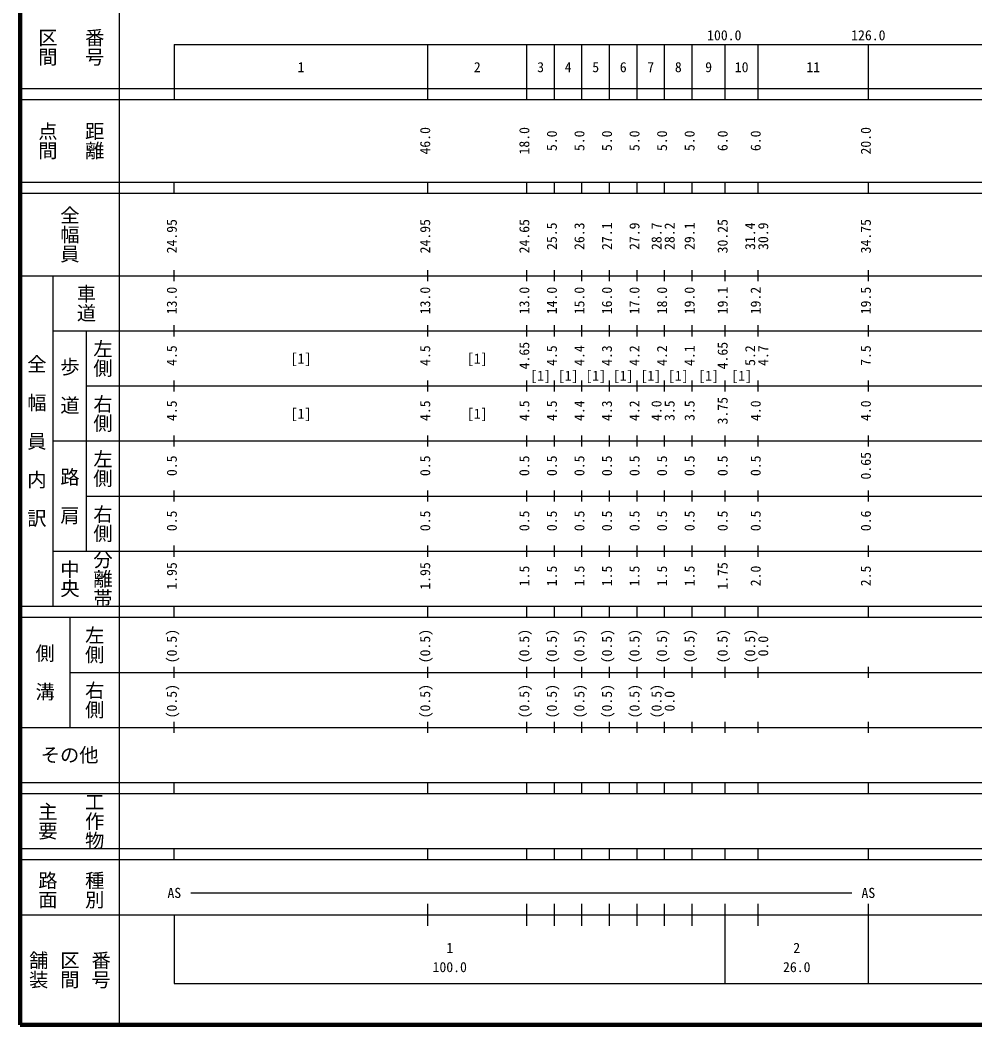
# Model space of a CAD drawing. Units: millimetres on the paper, enlarged 1000 times. Extents: x -31462582 to 680000, y -217721340 to 380000.
# Drawn here: x 40000 to 213346, y 20000 to 202409 of the extents above; entities that cross this region are included whole.
import ezdxf
from ezdxf.enums import TextEntityAlignment as Align

# ---------------------------------------------------------------- set-up
doc = ezdxf.new("R2010")
doc.units = ezdxf.units.MM
doc.header["$LTSCALE"] = 1000
doc.layers.add('M-TTL', color=2, linetype='Continuous', lineweight=140)
doc.layers.add('M-TTL-BAND', color=7, linetype='Continuous', lineweight=25)
doc.styles.add('@ＭＳ ゴシック', font='')
doc.styles.add('ＭＳ ゴシック', font='')
doc.styles.get('@ＭＳ ゴシック').set_extended_font_data('@MS Gothic')
doc.styles.get('ＭＳ ゴシック').set_extended_font_data('MS Gothic')

msp = doc.modelspace()

# ---------------------------------------------------------------- linework, layer by layer
at = {"layer": 'M-TTL'}
for p, q in [((40000, 380000), (40000, 20000)), ((40000, 20000), (680000, 20000))]:
    msp.add_line(p, q, dxfattribs=at)
at = {"layer": 'M-TTL-BAND'}
for p, q in [((58000, 370000), (58000, 20000)), ((68000, 198000), (579000, 198000)), ((68000, 198000), (68000, 188000)), ((114000, 188000), (114000, 198000)), ((132000, 188000), (132000, 198000)), ((137000, 188000), (137000, 198000)), ((142000, 188000), (142000, 198000)), ((147000, 188000), (147000, 198000)), ((152000, 188000), (152000, 198000)), ((157000, 188000), (157000, 198000)), ((162000, 188000), (162000, 198000)), ((168000, 188000), (168000, 198000)), ((174000, 188000), (174000, 198000)), ((194000, 188000), (194000, 198000)), ((40000, 190000), (579000, 190000)), ((40000, 188000), (579000, 188000)), ((40000, 173000), (579000, 173000)), ((68000, 171000), (68000, 173000)), ((114000, 171000), (114000, 173000)), ((132000, 171000), (132000, 173000)), ((137000, 171000), (137000, 173000)), ((142000, 171000), (142000, 173000)), ((147000, 171000), (147000, 173000)), ((152000, 171000), (152000, 173000)), ((157000, 171000), (157000, 173000)), ((162000, 171000), (162000, 173000)), ((168000, 171000), (168000, 173000)), ((174000, 171000), (174000, 173000)), ((194000, 171000), (194000, 173000)), ((40000, 171000), (579000, 171000)), ((68000, 155000), (68000, 157000)), ((114000, 155000), (114000, 157000)), ((132000, 155000), (132000, 157000)), ((137000, 155000), (137000, 157000)), ((142000, 155000), (142000, 157000)), ((147000, 155000), (147000, 157000)), ((152000, 155000), (152000, 157000)), ((157000, 155000), (157000, 157000)), ((162000, 155000), (162000, 157000)), ((168000, 155000), (168000, 157000)), ((174000, 155000), (174000, 157000)), ((194000, 155000), (194000, 157000)), ((40000, 156000), (579000, 156000)), ((46000, 96000), (46000, 156000)), ((46000, 146000), (579000, 146000)), ((52000, 146000), (52000, 106000)), ((68000, 145000), (68000, 147000)), ((114000, 145000), (114000, 147000)), ((132000, 145000), (132000, 147000)), ((137000, 145000), (137000, 147000)), ((142000, 145000), (142000, 147000)), ((147000, 145000), (147000, 147000)), ((152000, 145000), (152000, 147000)), ((157000, 145000), (157000, 147000)), ((162000, 145000), (162000, 147000)), ((168000, 145000), (168000, 147000)), ((174000, 145000), (174000, 147000)), ((194000, 145000), (194000, 147000)), ((68000, 135000), (68000, 137000)), ((114000, 135000), (114000, 137000)), ((132000, 135000), (132000, 137000)), ((137000, 135000), (137000, 137000)), ((142000, 135000), (142000, 137000)), ((147000, 135000), (147000, 137000)), ((152000, 135000), (152000, 137000)), ((157000, 135000), (157000, 137000)), ((162000, 135000), (162000, 137000)), ((168000, 135000), (168000, 137000)), ((174000, 135000), (174000, 137000)), ((194000, 135000), (194000, 137000)), ((52000, 136000), (579000, 136000)), ((46000, 126000), (579000, 126000)), ((68000, 125000), (68000, 127000)), ((114000, 125000), (114000, 127000)), ((132000, 125000), (132000, 127000)), ((137000, 125000), (137000, 127000)), ((142000, 125000), (142000, 127000)), ((147000, 125000), (147000, 127000)), ((152000, 125000), (152000, 127000)), ((157000, 125000), (157000, 127000)), ((162000, 125000), (162000, 127000)), ((168000, 125000), (168000, 127000)), ((174000, 125000), (174000, 127000)), ((194000, 125000), (194000, 127000)), ((68000, 115000), (68000, 117000)), ((114000, 115000), (114000, 117000)), ((132000, 115000), (132000, 117000)), ((137000, 115000), (137000, 117000)), ((142000, 115000), (142000, 117000)), ((147000, 115000), (147000, 117000)), ((152000, 115000), (152000, 117000)), ((157000, 115000), (157000, 117000)), ((162000, 115000), (162000, 117000)), ((168000, 115000), (168000, 117000)), ((174000, 115000), (174000, 117000)), ((194000, 115000), (194000, 117000)), ((52000, 116000), (579000, 116000)), ((46000, 106000), (579000, 106000)), ((68000, 105000), (68000, 107000)), ((114000, 105000), (114000, 107000)), ((132000, 105000), (132000, 107000)), ((137000, 105000), (137000, 107000)), ((142000, 105000), (142000, 107000)), ((147000, 105000), (147000, 107000)), ((152000, 105000), (152000, 107000)), ((157000, 105000), (157000, 107000)), ((162000, 105000), (162000, 107000)), ((168000, 105000), (168000, 107000)), ((174000, 105000), (174000, 107000)), ((194000, 105000), (194000, 107000)), ((40000, 96000), (579000, 96000)), ((68000, 94000), (68000, 96000)), ((114000, 94000), (114000, 96000)), ((132000, 94000), (132000, 96000)), ((137000, 94000), (137000, 96000)), ((142000, 94000), (142000, 96000)), ((147000, 94000), (147000, 96000)), ((152000, 94000), (152000, 96000)), ((157000, 94000), (157000, 96000)), ((162000, 94000), (162000, 96000)), ((168000, 94000), (168000, 96000)), ((174000, 94000), (174000, 96000)), ((194000, 94000), (194000, 96000)), ((40000, 94000), (579000, 94000)), ((49000, 94000), (49000, 74000)), ((49000, 84000), (579000, 84000)), ((68000, 83000), (68000, 85000)), ((114000, 83000), (114000, 85000)), ((132000, 83000), (132000, 85000)), ((137000, 83000), (137000, 85000)), ((142000, 83000), (142000, 85000)), ((147000, 83000), (147000, 85000)), ((152000, 83000), (152000, 85000)), ((157000, 83000), (157000, 85000)), ((162000, 83000), (162000, 85000)), ((168000, 83000), (168000, 85000)), ((174000, 83000), (174000, 85000)), ((194000, 83000), (194000, 85000)), ((68000, 73000), (68000, 75000)), ((114000, 73000), (114000, 75000)), ((132000, 73000), (132000, 75000)), ((137000, 73000), (137000, 75000)), ((142000, 73000), (142000, 75000)), ((147000, 73000), (147000, 75000)), ((152000, 73000), (152000, 75000)), ((157000, 73000), (157000, 75000)), ((162000, 73000), (162000, 75000)), ((168000, 73000), (168000, 75000)), ((174000, 73000), (174000, 75000)), ((194000, 73000), (194000, 75000)), ((40000, 74000), (579000, 74000)), ((40000, 64000), (579000, 64000)), ((68000, 62000), (68000, 64000)), ((114000, 62000), (114000, 64000)), ((132000, 62000), (132000, 64000)), ((137000, 62000), (137000, 64000)), ((142000, 62000), (142000, 64000)), ((147000, 62000), (147000, 64000)), ((152000, 62000), (152000, 64000)), ((157000, 62000), (157000, 64000)), ((162000, 62000), (162000, 64000)), ((168000, 62000), (168000, 64000)), ((174000, 62000), (174000, 64000)), ((194000, 62000), (194000, 64000)), ((40000, 62000), (579000, 62000)), ((40000, 52000), (579000, 52000)), ((68000, 50000), (68000, 52000)), ((114000, 50000), (114000, 52000)), ((132000, 50000), (132000, 52000)), ((137000, 50000), (137000, 52000)), ((142000, 50000), (142000, 52000)), ((147000, 50000), (147000, 52000)), ((152000, 50000), (152000, 52000)), ((157000, 50000), (157000, 52000)), ((162000, 50000), (162000, 52000)), ((168000, 50000), (168000, 52000)), ((174000, 50000), (174000, 52000)), ((194000, 50000), (194000, 52000)), ((40000, 50000), (579000, 50000)), ((71000, 44000), (191000, 44000)), ((114000, 38000), (114000, 42000)), ((132000, 38000), (132000, 42000)), ((137000, 38000), (137000, 42000)), ((142000, 38000), (142000, 42000)), ((147000, 38000), (147000, 42000)), ((152000, 38000), (152000, 42000)), ((157000, 38000), (157000, 42000)), ((162000, 38000), (162000, 42000)), ((168000, 27500), (168000, 42000)), ((174000, 38000), (174000, 42000)), ((194000, 27500), (194000, 42000)), ((40000, 40000), (579000, 40000)), ((68000, 40000), (68000, 27500)), ((68000, 27500), (579000, 27500))]:
    msp.add_line(p, q, dxfattribs=at)

# ---------------------------------------------------------------- texts
at = {"layer": 'M-TTL-BAND', "style": '@ＭＳ ゴシック'}
for s, p in [('番号', (53500, 197500)), ('区間', (45000, 197500)), ('点間', (45000, 180500)), ('距離', (53500, 180500)), ('全幅員', (49000, 163500)), ('車道', (52000, 151000)), ('左側', (55000, 141000)), ('全\u3000幅\u3000員\u3000内\u3000訳', (43000, 126000)), ('歩\u3000道', (49000, 136000)), ('右側', (55000, 131000)), ('左側', (55000, 121000)), ('路\u3000肩', (49000, 116000)), ('右側', (55000, 111000)), ('分離帯', (55000, 101000)), ('中央', (49000, 101000)), ('左側', (53500, 89000)), ('側\u3000溝', (44500, 84000)), ('右側', (53500, 79000)), ('主要', (45000, 57000)), ('工作物', (53500, 57000)), ('路面', (45000, 44500)), ('種別', (53500, 44500)), ('舗装', (43333, 30000)), ('区間', (49000, 30000)), ('番号', (54667, 30000))]:
    msp.add_text(s, height=2566, rotation=270, dxfattribs=at).set_placement(p, align=Align.MIDDLE_CENTER)
at = {"layer": 'M-TTL-BAND', "style": 'ＭＳ ゴシック'}
for s, p in [('100.0', (167844, 198195)), ('126.0', (194000, 198195)), ('1', (91000, 192405)), ('2', (123000, 192405)), ('3', (134500, 192405)), ('4', (139500, 192405)), ('5', (144500, 192405)), ('6', (149500, 192405)), ('7', (154500, 192405)), ('8', (159500, 192405)), ('9', (165000, 192405)), ('10', (171000, 192405)), ('11', (184000, 192405)), ('[1]', (91000, 139500)), ('[1]', (123000, 139500)), ('[1]', (134500, 136386)), ('[1]', (139500, 136386)), ('[1]', (144500, 136386)), ('[1]', (149500, 136386)), ('[1]', (154500, 136386)), ('[1]', (159500, 136386)), ('[1]', (165000, 136386)), ('[1]', (171000, 136386)), ('[1]', (91000, 129500)), ('[1]', (123000, 129500)), ('AS', (68000, 42500)), ('AS', (194000, 42500)), ('1', (118000, 32523)), ('2', (181000, 32523)), ('100.0', (118000, 29033)), ('26.0', (181000, 29033))]:
    msp.add_text(s, height=1833, dxfattribs=at).set_placement(p, align=Align.BOTTOM_CENTER)
for s, p in [('46.0', (115000, 180500)), ('18.0', (133000, 180500)), ('20.0', (195000, 180500)), ('5.0', (138000, 180500)), ('5.0', (143000, 180500)), ('5.0', (148000, 180500)), ('5.0', (153000, 180500)), ('5.0', (158000, 180500)), ('5.0', (163000, 180500)), ('6.0', (169000, 180500)), ('6.0', (175000, 180500)), ('24.95', (69000, 163174)), ('24.95', (115000, 163174)), ('24.65', (133000, 163174)), ('30.25', (169000, 163174)), ('34.75', (195000, 163174)), ('25.5', (138000, 163174)), ('26.3', (143000, 163174)), ('27.1', (148000, 163174)), ('27.9', (153000, 163174)), ('28.7', (157000, 163174)), ('28.2', (159370, 163174)), ('29.1', (163000, 163174)), ('31.4', (174000, 163174)), ('30.9', (176370, 163174)), ('13.0', (69000, 151500)), ('13.0', (115000, 151500)), ('13.0', (133000, 151500)), ('14.0', (138000, 151500)), ('15.0', (143000, 151500)), ('16.0', (148000, 151500)), ('17.0', (153000, 151500)), ('18.0', (158000, 151500)), ('19.0', (163000, 151500)), ('19.1', (169000, 151500)), ('19.2', (175000, 151500)), ('19.5', (195000, 151500)), ('4.5', (69000, 141500)), ('4.5', (115000, 141500)), ('4.65', (133000, 141500)), ('4.5', (138000, 141500)), ('4.4', (143000, 141500)), ('4.3', (148000, 141500)), ('4.2', (153000, 141500)), ('4.2', (158000, 141500)), ('4.1', (163000, 141500)), ('4.65', (169000, 141500)), ('5.2', (174000, 141500)), ('4.7', (176370, 141500)), ('7.5', (195000, 141500)), ('4.5', (69000, 131500)), ('4.5', (115000, 131500)), ('4.5', (133000, 131500)), ('4.5', (138000, 131500)), ('4.4', (143000, 131500)), ('4.3', (148000, 131500)), ('4.2', (153000, 131500)), ('4.0', (157000, 131500)), ('3.5', (159370, 131500)), ('3.5', (163000, 131500)), ('3.75', (169000, 131500)), ('4.0', (175000, 131500)), ('4.0', (195000, 131500)), ('0.5', (69000, 121500)), ('0.5', (115000, 121500)), ('0.5', (133000, 121500)), ('0.5', (138000, 121500)), ('0.5', (143000, 121500)), ('0.5', (148000, 121500)), ('0.5', (153000, 121500)), ('0.5', (158000, 121500)), ('0.5', (163000, 121500)), ('0.5', (169000, 121500)), ('0.5', (175000, 121500)), ('0.65', (195000, 121500)), ('0.5', (69000, 111500)), ('0.5', (115000, 111500)), ('0.5', (133000, 111500)), ('0.5', (138000, 111500)), ('0.5', (143000, 111500)), ('0.5', (148000, 111500)), ('0.5', (153000, 111500)), ('0.5', (158000, 111500)), ('0.5', (163000, 111500)), ('0.5', (169000, 111500)), ('0.5', (175000, 111500)), ('0.6', (195000, 111500)), ('1.95', (69000, 101500)), ('1.95', (115000, 101500)), ('1.5', (133000, 101500)), ('1.5', (138000, 101500)), ('1.5', (143000, 101500)), ('1.5', (148000, 101500)), ('1.5', (153000, 101500)), ('1.5', (158000, 101500)), ('1.5', (163000, 101500)), ('1.75', (169000, 101500)), ('2.0', (175000, 101500)), ('2.5', (195000, 101500)), ('(0.5)', (69000, 88764)), ('(0.5)', (115000, 88764)), ('(0.5)', (133000, 88764)), ('(0.5)', (138000, 88764)), ('(0.5)', (143000, 88764)), ('(0.5)', (148000, 88764)), ('(0.5)', (153000, 88764)), ('(0.5)', (158000, 88764)), ('(0.5)', (163000, 88764)), ('(0.5)', (169000, 88764)), ('(0.5)', (174000, 88764)), ('0.0', (176370, 88764)), ('(0.5)', (69000, 78764)), ('(0.5)', (115000, 78764)), ('(0.5)', (133000, 78764)), ('(0.5)', (138000, 78764)), ('(0.5)', (143000, 78764)), ('(0.5)', (148000, 78764)), ('(0.5)', (153000, 78764)), ('(0.5)', (157000, 78764)), ('0.0', (159370, 78764))]:
    msp.add_text(s, height=1833, rotation=90, dxfattribs=at).set_placement(p, align=Align.BOTTOM_CENTER)
msp.add_text('その他', height=2566, dxfattribs=at).set_placement((49000, 69000), align=Align.MIDDLE_CENTER)

doc.saveas('drawing.dxf')
